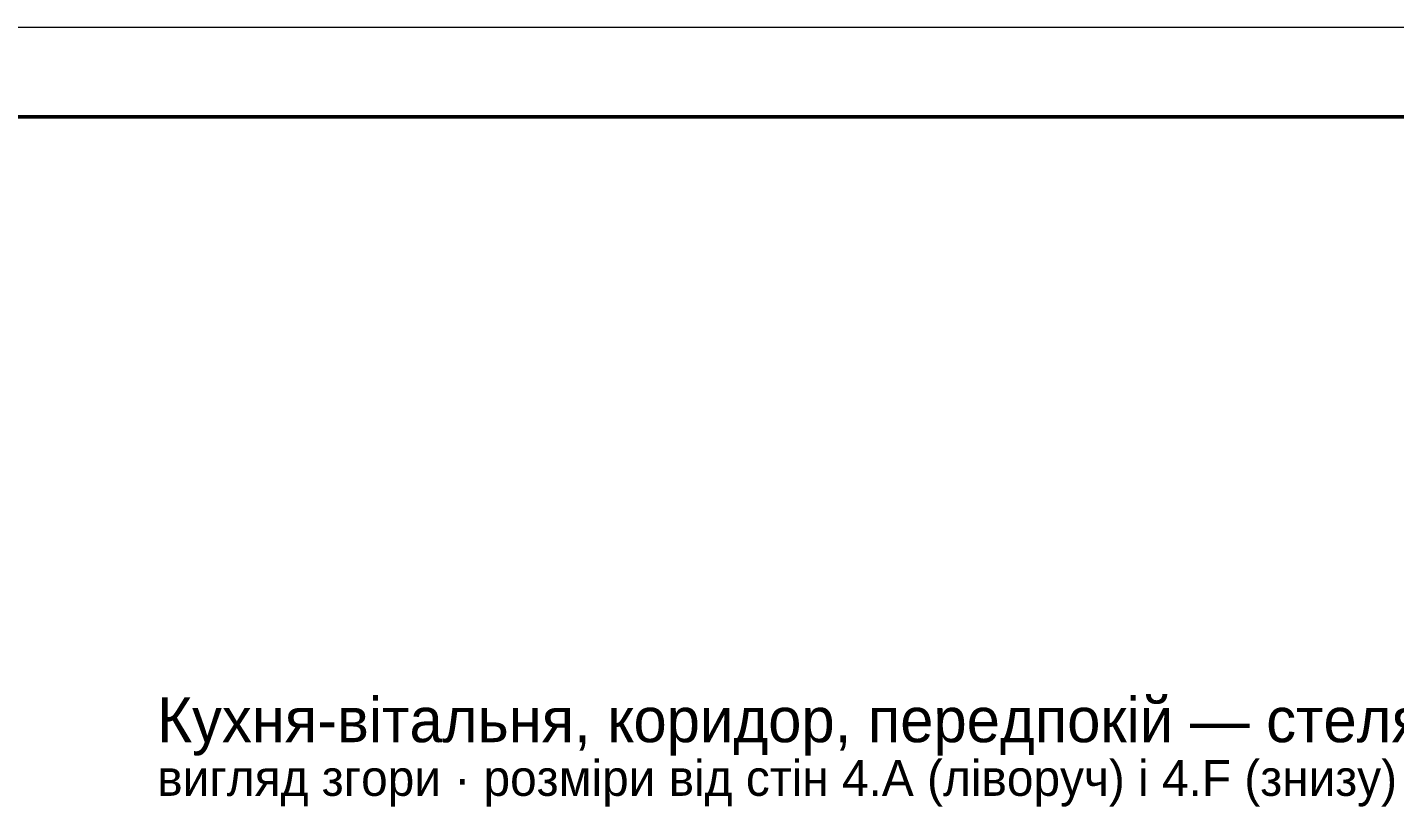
# Paper-space layout '08 Розгортки' of a CAD drawing. Header units: millimetres. Extents: x 0 to 841, y 0 to 594.
# Drawn here: x 620.5 to 697, y 550.4 to 594 of the extents above; entities that cross this region are included whole.
import ezdxf
from ezdxf.enums import TextEntityAlignment as Align

# ---------------------------------------------------------------- set-up
doc = ezdxf.new("R2010")
doc.units = ezdxf.units.MM
doc.layers.add('A-SHEET', color=7, linetype='Continuous')
doc.layers.add('E-ELEV', color=7, linetype='Continuous')
doc.styles.add('PLEX_LIGHT', font='IBMPlexSans-Light.ttf')

psp = doc.layouts.new('08 Розгортки')

# ---------------------------------------------------------------- linework, layer by layer
at = {"layer": 'A-SHEET', "lineweight": 18}
psp.add_line((841, 594), (0, 594), dxfattribs=at)
at = {"layer": 'A-SHEET', "lineweight": 50}
psp.add_line((836, 589), (20, 589), dxfattribs=at)

# ---------------------------------------------------------------- texts
at = {"layer": 'E-ELEV', "true_color": 0x29251f, "style": 'PLEX_LIGHT'}
for s, height, p in [('Кухня-вітальня, коридор, передпокій — стеля, 7040 × 6300 мм, М 1:50', 2.5, (627.756, 555.282)), ('вигляд згори · розміри від стін 4.A (ліворуч) і 4.F (знизу)', 2, (627.756, 552.032))]:
    psp.add_text(s, height=height, dxfattribs=at).set_placement(p, align=Align.MIDDLE_LEFT)

doc.saveas('drawing.dxf')
